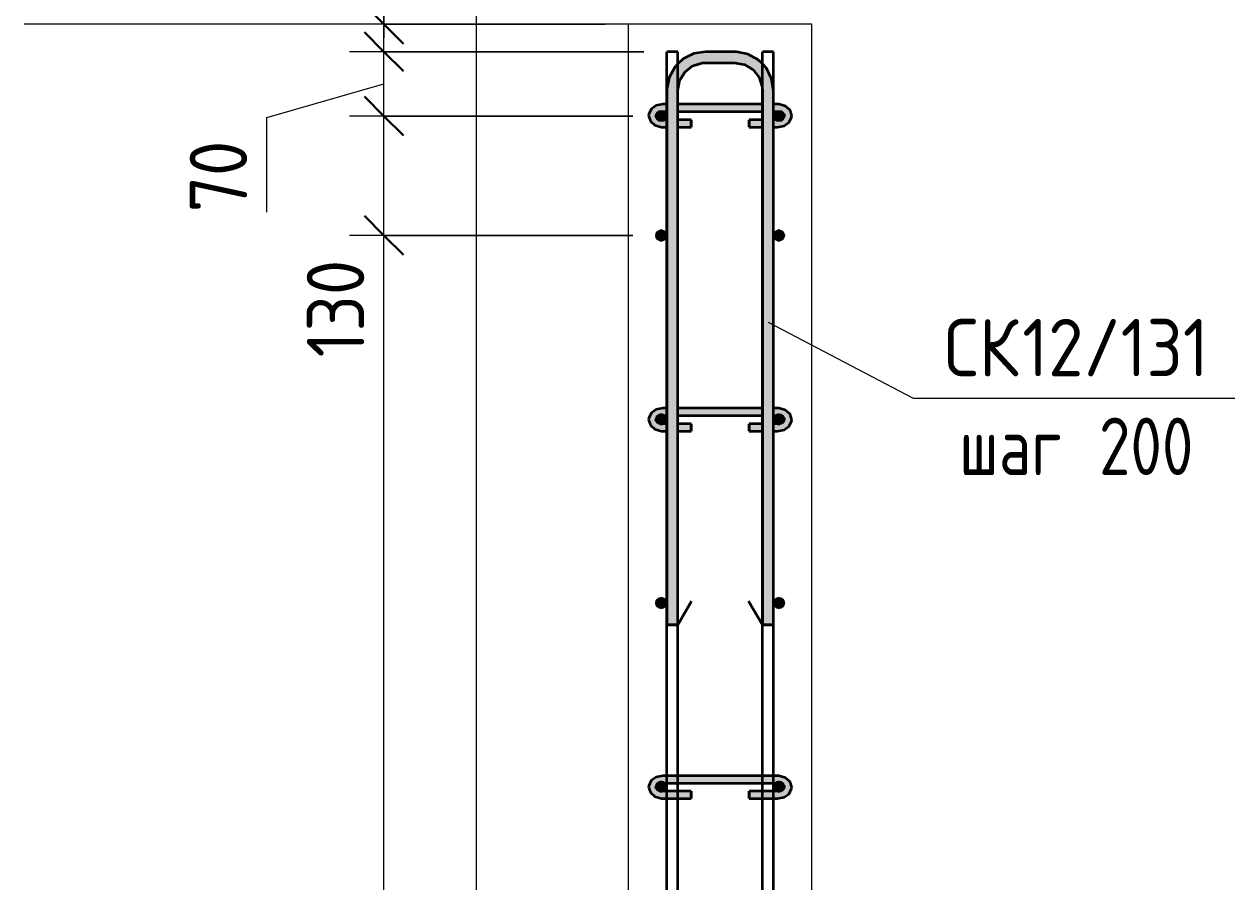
# Model space of a CAD drawing. Header units: millimetres. Extents: x 67134 to 118201, y -4983 to 13821.
# Drawn here: x 106538 to 107855, y -204 to 730 of the extents above; entities that cross this region are included whole.
import ezdxf

# ---------------------------------------------------------------- set-up
doc = ezdxf.new("R2010")
doc.units = ezdxf.units.MM
for name, color, linetype, lineweight in [('AA_Dim', 7, 'Continuous', 9), ('AA_Dim-25', 7, 'Continuous', 9), ('AA_Oformlenie', 7, 'Continuous', 9), ('AA_Vinoska', 7, 'Continuous', 9), ('AA_Visotnaya otmetka', 7, 'Continuous', 9), ('AF_Stena_Опалубка', 253, 'Continuous', 20), ('KR_Armatura', 7, 'Continuous', 20), ('KR_Armatura_Tonkie', 7, 'Continuous', 20)]:
    doc.layers.add(name, color=color, linetype=linetype, lineweight=lineweight)
doc.styles.add('ISOCPEUR_7', font='isocpeur.TTF', dxfattribs={"width": 0.9, "height": 62.5})
doc.styles.add('ISOCPEUR_8', font='isocpeur.TTF', dxfattribs={"width": 0.8, "height": 62.5})
doc.dimstyles.new('00_Точн_3_знака__прозр__2', dxfattribs={"dimscale": 304.8, "dimtxt": 62.672186, "dimasz": 0.139436, "dimexe": 0.123031, "dimexo": 0.082021, "dimgap": 0.008202, "dimtad": 1, "dimdec": 3, "dimrnd": 0.001, "dimdsep": 46, "dimtxsty": 'ISOCPEUR_7', "dimblk1": 'OBLIQUE', "dimblk2": 'OBLIQUE', "dimsah": 1, "dimcen": 0.09, "dimdle": 0.123031, "dimazin": 0, "dimtfac": 1, "dimtdec": 4, "dimtix": 1, "dimtmove": 1, "dimatfit": 3, "dimfxl": 1, "dimtvp": 1, "dimtolj": 1, "dimtzin": 0, "dimlwd": 18, "dimlwe": 18, "dimarcsym": 2})
doc.dimstyles.new('00_Точн_3_знака__прозр__3', dxfattribs={"dimscale": 304.8, "dimtxt": 62.672186, "dimasz": 0.139436, "dimexe": 0.123031, "dimexo": 0.082021, "dimgap": 0.008202, "dimtad": 1, "dimdec": 3, "dimrnd": 0.001, "dimdsep": 46, "dimtxsty": 'ISOCPEUR_7', "dimblk1": 'OBLIQUE', "dimblk2": 'OBLIQUE', "dimsah": 1, "dimcen": 0.09, "dimdle": 0.123031, "dimazin": 0, "dimtfac": 1, "dimtdec": 4, "dimtix": 1, "dimtmove": 0, "dimatfit": 3, "dimfxl": 1, "dimtvp": 1, "dimtolj": 1, "dimtzin": 0, "dimlwd": 18, "dimlwe": 18, "dimarcsym": 2})

# ---------------------------------------------------------------- blocks, each defined once
blk = doc.blocks.new('350_Стержень П торец СК-СГ _НесАрм_РабПлоск_ - 350_Стержень П торец СК-СГ _НесАрм_РабПлоск_-V4-1-1 Армирование')
at = {"layer": 'KR_Armatura_Tonkie', "lineweight": 35}
for p, q in [((-73339.1, 700), (-73371.1, 700)), ((-73383.5, 685), (-73376, 687.3)), ((-73371.1, 688), (-73339.1, 688)), ((-73339.1, 688), (-73329.5, 686.3)), ((-73327, 685.2), (-73320.5, 681.3)), ((-73398.3, 670), (-73394.3, 676.5)), ((-73392.9, 678.4), (-73385.4, 684.3)), ((-73318.7, 679.9), (-73312.8, 672.3)), ((-73401.1, 658), (-73399.3, 667.5)), ((-73312, 670.5), (-73309.8, 663.1)), ((-73413.1, 658), (-73413.1, 643)), ((-73401.1, 642.9), (-73401.1, 658)), ((-73309.1, 658), (-73309.1, 643)), ((-73297.1, 643), (-73297.1, 658)), ((-73413.1, 635), (-73413.1, 626)), ((-73401.1, 626), (-73401.1, 635)), ((-73309.1, 635), (-73309.1, 626)), ((-73297.1, 626), (-73297.1, 635)), ((-73413.1, 618), (-73413.1, 312)), ((-73401.1, 312), (-73401.1, 618)), ((-73309.1, 618), (-73309.1, 312)), ((-73297.1, 312), (-73297.1, 618)), ((-73413.1, 304), (-73413.1, 295)), ((-73401.1, 295), (-73401.1, 304)), ((-73309.1, 304), (-73309.1, 295)), ((-73297.1, 295), (-73297.1, 304)), ((-73413.1, 287), (-73413.1, 76.1)), ((-73401.1, 76.1), (-73401.1, 287)), ((-73309.1, 287), (-73309.1, 76.1)), ((-73297.1, 76.1), (-73297.1, 287)), ((-73401.3, 76.1), (-73412.9, 76.1)), ((-73297.3, 76.1), (-73308.9, 76.1))]:
    blk.add_line(p, q, dxfattribs=at)
at = {"layer": 'KR_Armatura_Tonkie', "lineweight": 35, "flags": 128}
for points in [[(-73334.7, 699.4), (-73337.5, 700), (-73339.1, 700)], [(-73393.7, 693.1), (-73395.3, 692.3), (-73397.3, 690.3)], [(-73382.9, 698.2), (-73383.7, 698), (-73386.3, 696.8)], [(-73322.3, 696.1), (-73324.9, 697.5), (-73326.4, 697.8)], [(-73312, 689.7), (-73313.6, 691.4), (-73315.6, 692.5)], [(-73409.2, 674.7), (-73410.6, 672.1), (-73410.9, 670.6)], [(-73402.8, 685.1), (-73404.5, 683.4), (-73405.6, 681.4)], [(-73304, 680.7), (-73304.7, 682.2), (-73306.7, 684.3)], [(-73298.9, 669.8), (-73299, 670.7), (-73300.4, 673.4)], [(-73412.5, 662.4), (-73413, 659.5), (-73413.1, 658)]]:
    blk.add_lwpolyline(points, dxfattribs=at)
blk = doc.blocks.new('350_Стержень П торец СК-СГ _НесАрм_РабПлоск_ - 350_Стержень П торец СК-СГ _НесАрм_РабПлоск_-V6-1-1 Армирование')
at = {"layer": 'KR_Armatura_Tonkie', "lineweight": 35}
for points in [[(-73407.1, 658), (-73401.1, 658), (-73399.8, 666.3), (-73397, 673), (-73392.3, 679.2), (-73386.1, 684), (-73378.8, 687), (-73371.1, 688.2), (-73371.1, 700), (-73381.9, 698.6), (-73392.1, 694.4), (-73401.1, 687.2), (-73407.6, 678.5), (-73411.6, 668.9), (-73412.9, 658), (-73408.6, 658)], [(-73371.1, 688), (-73339.1, 688.2), (-73339.1, 700), (-73371.1, 699.8), (-73371.1, 688.1)], [(-73308.9, 658), (-73297.1, 658), (-73298.5, 668.9), (-73302.7, 679), (-73309.4, 687.7), (-73318.1, 694.4), (-73329.3, 698.7), (-73339.1, 699.8), (-73339.1, 688), (-73330.8, 686.8), (-73324.1, 684), (-73317.8, 679.2), (-73313.1, 673), (-73310.1, 665.8), (-73309.1, 658)], [(-73407.1, 76.1), (-73401.1, 76.1), (-73401.3, 658), (-73413.1, 658), (-73412.9, 76.1), (-73408.6, 76.1)], [(-73303.1, 76.1), (-73297.1, 76.1), (-73297.3, 658), (-73309.1, 658), (-73308.9, 76.1), (-73304.6, 76.1)]]:
    blk.add_hatch(color=256, dxfattribs=at).paths.add_polyline_path(points)
for p, q in [((-73339.1, 700), (-73371.1, 700)), ((-73371.1, 688), (-73339.1, 688)), ((-73413.1, 658), (-73413.1, 76.1)), ((-73401.1, 76.1), (-73401.1, 658)), ((-73309.1, 658), (-73309.1, 76.1)), ((-73297.1, 76.1), (-73297.1, 658)), ((-73401.1, 76.1), (-73386.1, 102.1)), ((-73309.1, 76.1), (-73324.1, 102.1)), ((-73401.1, 76.1), (-73413.1, 76.1)), ((-73412.9, 76.1), (-73401.3, 76.1)), ((-73297.1, 76.1), (-73309.1, 76.1)), ((-73308.9, 76.1), (-73297.3, 76.1))]:
    blk.add_line(p, q, dxfattribs=at)
at = {"layer": 'KR_Armatura_Tonkie', "lineweight": 35, "flags": 128}
for points in [[(-73371.1, 700), (-73383.7, 698), (-73395.3, 692.3), (-73401.1, 686.7)], [(-73309.1, 686.7), (-73313.6, 691.4), (-73324.9, 697.5), (-73337.5, 700), (-73339.1, 700)], [(-73401.1, 686.7), (-73404.5, 683.4), (-73410.6, 672.1), (-73413, 659.5), (-73413.1, 658)], [(-73401.1, 658), (-73399.1, 668.7), (-73393.5, 677.9), (-73385, 684.6), (-73374.6, 687.8), (-73371.1, 688)], [(-73339.1, 688), (-73328.4, 686), (-73319.1, 680.4), (-73312.5, 671.9), (-73309.3, 661.5), (-73309.1, 658)], [(-73297.1, 658), (-73299, 670.7), (-73304.7, 682.2), (-73309.1, 686.7)]]:
    blk.add_lwpolyline(points, dxfattribs=at)
blk = doc.blocks.new('261_Шпилька массив _НесАрм_РабПлоск_ - 8 А240-4097123-1-1 Армирование')
at = {"layer": 'KR_Armatura_Tonkie', "lineweight": 35}
for points in [[(-73416.9, 619.2), (-73416.9, 626), (-73423.1, 627.4), (-73424.4, 629.2), (-73424.9, 630.5), (-73423.5, 633.6), (-73420.9, 635.4), (-73416.9, 636.1), (-73416.9, 643), (-73423, 642), (-73425.8, 640.6), (-73429.4, 637.6), (-73431.7, 634.8), (-73432.9, 630.5), (-73431.7, 626.2), (-73428.2, 622.5), (-73422.8, 620), (-73420.8, 619.7)], [(-73293.1, 619.2), (-73286.9, 620), (-73281.7, 622.5), (-73278.3, 626.2), (-73277.1, 630.5), (-73278.3, 634.8), (-73280.7, 638.4), (-73285.5, 641.5), (-73293.1, 642.8), (-73293.1, 636.1), (-73289.1, 635.4), (-73286.1, 633.3), (-73285.1, 630.3), (-73285.7, 628.9), (-73287.6, 627.3), (-73293.1, 625.9), (-73293.1, 620)], [(-73416.9, 288.2), (-73416.9, 295), (-73423.1, 296.5), (-73424.4, 298.2), (-73424.9, 299.5), (-73423.8, 302.3), (-73420.9, 304.4), (-73416.9, 305.2), (-73416.9, 312), (-73423, 311), (-73425.8, 309.7), (-73429.4, 306.6), (-73431.7, 303.8), (-73432.9, 299.5), (-73431.7, 295.2), (-73428.2, 291.5), (-73422.8, 289), (-73420.8, 288.7)], [(-73293.1, 288.2), (-73286.9, 289.1), (-73281.7, 291.5), (-73278.3, 295.2), (-73277.1, 299.5), (-73278.3, 303.8), (-73280.7, 307.4), (-73285.5, 310.5), (-73293.1, 311.9), (-73293.1, 305.2), (-73289.1, 304.4), (-73286.1, 302.3), (-73285.1, 299.3), (-73285.7, 297.9), (-73287.6, 296.3), (-73293.1, 294.9), (-73293.1, 289)], [(-73416.9, -111.8), (-73416.9, -105), (-73423.1, -103.5), (-73424.4, -101.8), (-73424.9, -100.5), (-73423.8, -97.7), (-73420.9, -95.6), (-73416.9, -94.8), (-73416.9, -88), (-73423, -89), (-73426, -90.5), (-73429.4, -93.4), (-73431.7, -96.2), (-73432.9, -100.5), (-73431.3, -105.3), (-73428.2, -108.5), (-73422.8, -111), (-73420.8, -111.3)], [(-73309.1, -94.8), (-73293.1, -94.8), (-73293.1, -88), (-73416.9, -88.1), (-73416.9, -94.8), (-73329.3, -94.8)], [(-73293.1, -111.8), (-73286.9, -110.9), (-73281.7, -108.5), (-73278.3, -104.8), (-73277.1, -100.5), (-73278.3, -96.2), (-73280.7, -92.6), (-73285.5, -89.5), (-73293.1, -88.1), (-73293.1, -94.8), (-73289.1, -95.6), (-73286.1, -97.7), (-73285.1, -100.7), (-73285.7, -102.1), (-73287.6, -103.7), (-73293.1, -105.3), (-73293.1, -111)], [(-73297.1, -96), (-73293.1, -95.9), (-73293.1, -94.8), (-73416.9, -94.8), (-73416.9, -96), (-73300.8, -96)], [(-73386.6, -111.8), (-73386.6, -105), (-73416.9, -105.1), (-73416.9, -111.8), (-73401.1, -111.8)], [(-73309.1, -111.8), (-73293.1, -111.8), (-73293.1, -105), (-73323.4, -105.1), (-73323.4, -111.8)], [(-73401.1, -113), (-73386.6, -112.8), (-73386.6, -111.8), (-73416.9, -111.8), (-73416.9, -113), (-73413.1, -113)], [(-73297.1, -113), (-73293.1, -112.8), (-73293.1, -111.8), (-73323.4, -111.8), (-73323.4, -113), (-73300.8, -113)]]:
    blk.add_hatch(color=256, dxfattribs=at).paths.add_polyline_path(points)
h = blk.add_hatch(color=256, dxfattribs=at)
h.paths.add_polyline_path([(-73416.9, 618), (-73416.9, 619.2), (-73423, 620), (-73428.2, 622.5), (-73428.9, 622.8), (-73424.4, 619.6), (-73422, 618.8), (-73420.3, 618.5)])
h.paths.add_polyline_path([(-73424.3, 631.9), (-73422.9, 633.6), (-73416.9, 635.1), (-73416.9, 636.1), (-73420.9, 635.4), (-73423.8, 633.3), (-73424.1, 632.7)])
h = blk.add_hatch(color=256, dxfattribs=at)
h.paths.add_polyline_path([(-73401.1, 636.1), (-73309.1, 636.2), (-73309.1, 643), (-73401.1, 642.8), (-73401.1, 636.9)])
h.paths.add_polyline_path([(-73416.9, 636.1), (-73413.1, 636.1), (-73413.1, 643), (-73416.9, 642.8), (-73416.9, 637)])
h.paths.add_polyline_path([(-73297.1, 636.1), (-73293.1, 636.1), (-73293.1, 643), (-73297.1, 642.8), (-73297.1, 636.2)])
h = blk.add_hatch(color=256, dxfattribs=at)
h.paths.add_polyline_path([(-73386.3, 635), (-73309.1, 635.2), (-73309.1, 636.1), (-73401.1, 636.1), (-73401.1, 635)])
h.paths.add_polyline_path([(-73293.1, 635), (-73293.1, 636.1), (-73297.1, 636.1), (-73297.1, 635)])
h.paths.add_polyline_path([(-73416.9, 635), (-73413.1, 635.1), (-73413.1, 636.1), (-73416.9, 636.1), (-73416.9, 635.1)])
h = blk.add_hatch(color=256, dxfattribs=at)
h.paths.add_polyline_path([(-73293.1, 618), (-73285.5, 619.5), (-73280.7, 622.6), (-73278.3, 626.2), (-73281.7, 622.5), (-73286.9, 620), (-73293.1, 619.2), (-73293.1, 618.1)])
h.paths.add_polyline_path([(-73285.8, 632.4), (-73286.5, 633.6), (-73289.7, 635.5), (-73293.1, 636.1), (-73293.1, 635), (-73292.4, 634.9), (-73286, 632.5)])
h = blk.add_hatch(color=256, dxfattribs=at)
h.paths.add_polyline_path([(-73401.1, 619.2), (-73386.6, 619.2), (-73386.6, 626), (-73401.1, 625.9), (-73401.1, 619.6)])
h.paths.add_polyline_path([(-73413.1, 619.2), (-73413.1, 626), (-73416.9, 625.9), (-73416.9, 619.2), (-73414.8, 619.2)])
h = blk.add_hatch(color=256, dxfattribs=at)
h.paths.add_polyline_path([(-73297.1, 619.2), (-73293.1, 619.2), (-73293.1, 626), (-73297.1, 625.8), (-73297.1, 619.9)])
h.paths.add_polyline_path([(-73323.4, 619.2), (-73309.1, 619.2), (-73309.1, 626), (-73323.4, 625.9), (-73323.4, 620)])
h = blk.add_hatch(color=256, dxfattribs=at)
h.paths.add_polyline_path([(-73414.8, 618), (-73413.1, 618.2), (-73413.1, 619.2), (-73416.9, 619.2), (-73416.9, 618)])
h.paths.add_polyline_path([(-73401.1, 618), (-73386.6, 618.1), (-73386.6, 619.2), (-73401.1, 619.2), (-73401.1, 618.1)])
h = blk.add_hatch(color=256, dxfattribs=at)
h.paths.add_polyline_path([(-73297.1, 618), (-73293.1, 618.1), (-73293.1, 619.2), (-73297.1, 619.1), (-73297.1, 618.1)])
h.paths.add_polyline_path([(-73309.1, 618), (-73309.1, 619.2), (-73323.4, 619.2), (-73323.4, 618)])
h = blk.add_hatch(color=256, dxfattribs=at)
h.paths.add_polyline_path([(-73416.9, 287), (-73416.9, 288.2), (-73423, 289.1), (-73428.2, 291.5), (-73428.9, 291.9), (-73424.4, 288.7), (-73423, 288), (-73420.3, 287.6)])
h.paths.add_polyline_path([(-73424.3, 301), (-73423.1, 302.6), (-73416.9, 304.1), (-73416.9, 305.2), (-73420.9, 304.4), (-73423.8, 302.3), (-73424.1, 301.7)])
h = blk.add_hatch(color=256, dxfattribs=at)
h.paths.add_polyline_path([(-73309.1, 305.2), (-73309.1, 312), (-73401.1, 311.8), (-73401.1, 305.2), (-73329.3, 305.2)])
h.paths.add_polyline_path([(-73297.1, 305.2), (-73293.1, 305.2), (-73293.1, 312), (-73297.1, 311.9), (-73297.1, 305.2)])
h.paths.add_polyline_path([(-73416.9, 305.2), (-73413.1, 305.2), (-73413.1, 312), (-73416.9, 311.9), (-73416.9, 306)])
h = blk.add_hatch(color=256, dxfattribs=at)
h.paths.add_polyline_path([(-73386.3, 304), (-73309.1, 304.2), (-73309.1, 305.2), (-73401.1, 305.1), (-73401.1, 304)])
h.paths.add_polyline_path([(-73293.1, 304), (-73293.1, 305.2), (-73297.1, 305.2), (-73297.1, 304)])
h.paths.add_polyline_path([(-73416.9, 304), (-73413.1, 304.1), (-73413.1, 305.2), (-73416.9, 305.2), (-73416.9, 304.1)])
h = blk.add_hatch(color=256, dxfattribs=at)
h.paths.add_polyline_path([(-73293.1, 287), (-73285.5, 288.5), (-73280.7, 291.6), (-73278.3, 295.2), (-73281.7, 291.5), (-73287.2, 289), (-73293.1, 288.2), (-73293.1, 287.2)])
h.paths.add_polyline_path([(-73285.8, 301.4), (-73286.1, 302.3), (-73289.7, 304.5), (-73293.1, 305.2), (-73293.1, 304), (-73292.4, 303.9), (-73286.1, 301.5)])
h = blk.add_hatch(color=256, dxfattribs=at)
h.paths.add_polyline_path([(-73386.6, 288.2), (-73386.6, 295), (-73401.1, 294.9), (-73401.1, 288.2)])
h.paths.add_polyline_path([(-73414.8, 288.2), (-73413.1, 288.3), (-73413.1, 295), (-73416.9, 294.9), (-73416.9, 288.2)])
h = blk.add_hatch(color=256, dxfattribs=at)
h.paths.add_polyline_path([(-73293.1, 288.2), (-73293.1, 295), (-73297.1, 294.8), (-73297.1, 288.2)])
h.paths.add_polyline_path([(-73309.1, 288.2), (-73309.1, 295), (-73323.4, 294.9), (-73323.4, 288.2)])
h = blk.add_hatch(color=256, dxfattribs=at)
h.paths.add_polyline_path([(-73414.8, 287), (-73413.1, 287.2), (-73413.1, 288.2), (-73416.9, 288.2), (-73416.9, 287)])
h.paths.add_polyline_path([(-73386.6, 287), (-73386.6, 288.2), (-73401.1, 288.2), (-73401.1, 287)])
h = blk.add_hatch(color=256, dxfattribs=at)
h.paths.add_polyline_path([(-73323.4, 287), (-73309.1, 287.2), (-73309.1, 288.2), (-73323.4, 288.2), (-73323.4, 287.2)])
h.paths.add_polyline_path([(-73293.1, 287), (-73293.1, 288.2), (-73297.1, 288.1), (-73297.1, 287)])
h = blk.add_hatch(color=256, dxfattribs=at)
h.paths.add_polyline_path([(-73416.9, -113), (-73416.9, -111.8), (-73423, -110.9), (-73428.2, -108.5), (-73428.9, -108.1), (-73424.4, -111.3), (-73423, -112), (-73420.3, -112.4)])
h.paths.add_polyline_path([(-73424.3, -99), (-73423.1, -97.4), (-73416.9, -95.9), (-73416.9, -94.8), (-73420.9, -95.6), (-73423.8, -97.7), (-73424.1, -98.3)])
h = blk.add_hatch(color=256, dxfattribs=at)
h.paths.add_polyline_path([(-73293.1, -113), (-73285.5, -111.5), (-73280.7, -108.4), (-73278.7, -105.3), (-73281.7, -108.5), (-73287.2, -111), (-73293.1, -111.8), (-73293.1, -112.8)])
h.paths.add_polyline_path([(-73285.8, -98.6), (-73286.1, -97.7), (-73289.7, -95.5), (-73293.1, -94.8), (-73293.1, -96), (-73292.4, -96.1), (-73286.1, -98.5)])
for p, q in [((-73413.1, 643), (-73416.9, 643)), ((-73416.9, 635), (-73413.1, 635)), ((-73309.1, 643), (-73401.1, 643)), ((-73401.1, 635), (-73309.1, 635)), ((-73293.1, 643), (-73297.1, 643)), ((-73297.1, 635), (-73293.1, 635)), ((-73413.1, 626), (-73416.9, 626)), ((-73386.6, 626), (-73401.1, 626)), ((-73386.6, 626), (-73386.6, 619.2)), ((-73386.6, 624.8), (-73386.6, 625.9)), ((-73386.6, 618.8), (-73386.6, 624.8)), ((-73309.1, 626), (-73323.4, 626)), ((-73323.4, 619.2), (-73323.4, 626)), ((-73323.4, 625.9), (-73323.4, 624.8)), ((-73323.4, 624.8), (-73323.4, 618.8)), ((-73293.1, 626), (-73297.1, 626)), ((-73416.9, 618), (-73413.1, 618)), ((-73401.1, 618), (-73386.6, 618)), ((-73386.6, 619.2), (-73386.6, 618)), ((-73386.6, 618.1), (-73386.6, 618.5)), ((-73323.4, 618), (-73323.4, 619.2)), ((-73323.4, 618.5), (-73323.4, 618.1)), ((-73323.4, 618), (-73309.1, 618)), ((-73297.1, 618), (-73293.1, 618)), ((-73413.1, 312), (-73416.9, 312)), ((-73416.9, 304), (-73413.1, 304)), ((-73309.1, 312), (-73401.1, 312)), ((-73401.1, 304), (-73309.1, 304)), ((-73293.1, 312), (-73297.1, 312)), ((-73297.1, 304), (-73293.1, 304)), ((-73413.1, 295), (-73416.9, 295)), ((-73386.6, 295), (-73401.1, 295)), ((-73386.6, 295), (-73386.6, 288.2)), ((-73386.6, 293.8), (-73386.6, 294.9)), ((-73386.6, 287.2), (-73386.6, 293.7)), ((-73309.1, 295), (-73323.4, 295)), ((-73323.4, 288.2), (-73323.4, 295)), ((-73323.4, 294.9), (-73323.4, 293.8)), ((-73323.4, 293.7), (-73323.4, 287.2)), ((-73293.1, 295), (-73297.1, 295)), ((-73416.9, 287), (-73413.1, 287)), ((-73401.1, 287), (-73386.6, 287)), ((-73386.6, 288.2), (-73386.6, 287)), ((-73323.4, 287), (-73323.4, 288.2)), ((-73323.4, 287), (-73309.1, 287)), ((-73297.1, 287), (-73293.1, 287)), ((-73413.1, -88), (-73416.9, -88)), ((-73401.1, -88), (-73413.1, -88)), ((-73309.1, -88), (-73401.1, -88)), ((-73297.1, -88), (-73309.1, -88)), ((-73293.1, -88), (-73297.1, -88)), ((-73416.9, -96), (-73413.1, -96)), ((-73413.1, -105), (-73416.9, -105)), ((-73413.1, -96), (-73401.1, -96)), ((-73401.1, -105), (-73413.1, -105)), ((-73401.1, -96), (-73309.1, -96)), ((-73386.6, -105), (-73401.1, -105)), ((-73386.6, -105), (-73386.6, -111.8)), ((-73386.6, -106.2), (-73386.6, -105.1)), ((-73309.1, -105), (-73323.4, -105)), ((-73323.4, -111.8), (-73323.4, -105)), ((-73323.4, -105.1), (-73323.4, -106.2)), ((-73309.1, -96), (-73297.1, -96)), ((-73297.1, -105), (-73309.1, -105)), ((-73297.1, -96), (-73293.1, -96)), ((-73293.1, -105), (-73297.1, -105)), ((-73416.9, -113), (-73413.1, -113)), ((-73413.1, -113), (-73401.1, -113)), ((-73401.1, -113), (-73386.6, -113)), ((-73386.6, -112.8), (-73386.6, -106.2)), ((-73386.6, -111.8), (-73386.6, -113)), ((-73323.4, -106.2), (-73323.4, -112.8)), ((-73323.4, -113), (-73323.4, -111.8)), ((-73323.4, -113), (-73309.1, -113)), ((-73309.1, -113), (-73297.1, -113)), ((-73297.1, -113), (-73293.1, -113))]:
    blk.add_line(p, q, dxfattribs=at)
at = {"layer": 'KR_Armatura_Tonkie', "lineweight": 35, "flags": 128}
for points in [[(-73416.9, 643), (-73424.5, 641.5), (-73430.1, 637.6), (-73432.8, 632), (-73432.9, 630.5)], [(-73424.9, 630.5), (-73423.9, 632.5), (-73420.2, 634.5), (-73416.9, 635)], [(-73277.1, 630.5), (-73278.9, 636.4), (-73283.9, 640.8), (-73291.2, 642.9), (-73293.1, 643)], [(-73293.1, 635), (-73288, 633.9), (-73285.4, 631.6), (-73285.1, 630.5)], [(-73432.9, 630.5), (-73431, 624.6), (-73426, 620.2), (-73418.8, 618.1), (-73416.9, 618)], [(-73416.9, 626), (-73421.9, 627.1), (-73424.6, 629.3), (-73424.9, 630.5)], [(-73293.1, 618), (-73285.5, 619.5), (-73279.9, 623.4), (-73277.2, 628.9), (-73277.1, 630.5)], [(-73285.1, 630.5), (-73286, 628.5), (-73289.8, 626.4), (-73293.1, 626)], [(-73416.9, 312), (-73424.5, 310.5), (-73430.1, 306.6), (-73432.8, 301.1), (-73432.9, 299.5)], [(-73424.9, 299.5), (-73423.9, 301.5), (-73420.2, 303.6), (-73416.9, 304)], [(-73277.1, 299.5), (-73278.9, 305.4), (-73283.9, 309.8), (-73291.2, 311.9), (-73293.1, 312)], [(-73293.1, 304), (-73288, 302.9), (-73285.4, 300.7), (-73285.1, 299.5)], [(-73432.9, 299.5), (-73431, 293.6), (-73426, 289.2), (-73418.8, 287.1), (-73416.9, 287)], [(-73416.9, 295), (-73421.9, 296.1), (-73424.6, 298.3), (-73424.9, 299.5)], [(-73293.1, 287), (-73285.5, 288.5), (-73279.9, 292.4), (-73277.2, 297.9), (-73277.1, 299.5)], [(-73285.1, 299.5), (-73286, 297.5), (-73289.8, 295.5), (-73293.1, 295)], [(-73416.9, -88), (-73424.5, -89.5), (-73430.1, -93.4), (-73432.8, -98.9), (-73432.9, -100.5)], [(-73277.1, -100.5), (-73278.9, -94.6), (-73283.9, -90.2), (-73291.2, -88.1), (-73293.1, -88)], [(-73432.9, -100.5), (-73431, -106.4), (-73426, -110.8), (-73418.8, -112.9), (-73416.9, -113)], [(-73424.9, -100.5), (-73423.9, -98.5), (-73420.2, -96.4), (-73416.9, -96)], [(-73416.9, -105), (-73421.9, -103.9), (-73424.6, -101.7), (-73424.9, -100.5)], [(-73293.1, -96), (-73288, -97.1), (-73285.4, -99.3), (-73285.1, -100.5)], [(-73293.1, -113), (-73285.5, -111.5), (-73279.9, -107.6), (-73277.2, -102.1), (-73277.1, -100.5)], [(-73285.1, -100.5), (-73286, -102.5), (-73289.8, -104.5), (-73293.1, -105)]]:
    blk.add_lwpolyline(points, dxfattribs=at)
blk = doc.blocks.new('011_Прямоугольник обрыва _ЭлУзла_ - 011_Прямоугольник обрыва _ЭлУзла_-4122385-1-1 Армирование')
at = {"layer": 'AA_Oformlenie'}
blk.add_line((-73620.1, -1542.4), (-73620.1, 2049), dxfattribs=at)
blk = doc.blocks.new('DIMBLOCK53-1-1 Армирование')
at = {"layer": 'AA_Dim-25', "lineweight": 30}
for p, q in [((106929.2, 500), (106907.9, 521.3)), ((106929.2, 500), (106950.4, 478.8)), ((106929.2, -2900), (106907.9, -2878.8)), ((106929.2, -2900), (106950.4, -2921.2))]:
    blk.add_line(p, q, dxfattribs=at)
at = {"layer": 'AA_Dim-25', "lineweight": 18}
for p, q in [((107200, 500), (106891.7, 500)), ((106929.2, -2900), (106929.2, 500)), ((106929.2, 500), (107200, 500)), ((107328, -2900), (106891.7, -2900)), ((106929.2, -2900), (107328, -2900))]:
    blk.add_line(p, q, dxfattribs=at)
at = {"layer": 'AA_Dim-25', "color": 0, "lineweight": 18, "insert": (106845.2, -1411.1), "char_height": 62.5, "width": 506.58, "attachment_point": 1, "rotation": 90, "line_spacing_factor": 1.135194, "style": 'ISOCPEUR_7'}
blk.add_mtext('200х17=3400', dxfattribs=at)
blk = doc.blocks.new('_Oblique')
at = {"color": 0, "linetype": 'ByBlock', "lineweight": -2}
blk.add_line((-0.5, -0.5), (0.5, 0.5), dxfattribs=at)
blk = doc.blocks.new('DIMBLOCK54-1-1 Армирование')
at = {"layer": 'AA_Dim-25', "lineweight": 30}
for p, q in [((106929.2, 630), (106907.9, 651.3)), ((106929.2, 630), (106950.4, 608.8)), ((106929.2, 500), (106907.9, 521.3)), ((106929.2, 500), (106950.4, 478.8))]:
    blk.add_line(p, q, dxfattribs=at)
at = {"layer": 'AA_Dim-25', "lineweight": 18}
for p, q in [((107200, 630), (106891.7, 630)), ((106929.2, 500), (106929.2, 630)), ((106929.2, 630), (107200, 630)), ((106929.2, 497.6), (106929.2, 565)), ((107200, 500), (106891.7, 500)), ((106929.2, 500), (107200, 500)), ((106929.2, 367.3), (106929.2, 497.6))]:
    blk.add_line(p, q, dxfattribs=at)
at = {"layer": 'AA_Dim-25', "color": 0, "lineweight": 18, "insert": (106845.2, 367.3), "char_height": 62.5, "width": 126.29, "attachment_point": 1, "rotation": 90, "line_spacing_factor": 1.135194, "style": 'ISOCPEUR_7'}
blk.add_mtext('130', dxfattribs=at)
blk = doc.blocks.new('DIMBLOCK55-1-1 Армирование')
at = {"layer": 'AA_Dim-25', "lineweight": 30}
for p, q in [((106929.2, 700), (106907.9, 721.3)), ((106929.2, 700), (106950.4, 678.8)), ((106929.2, 630), (106907.9, 651.3)), ((106929.2, 630), (106950.4, 608.8))]:
    blk.add_line(p, q, dxfattribs=at)
at = {"layer": 'AA_Dim-25', "lineweight": 18}
for p, q in [((107212, 700), (106891.7, 700)), ((106929.2, 630), (106929.2, 700)), ((106929.2, 700), (107212, 700)), ((106801.7, 628.3), (106929.2, 665)), ((106801.7, 525.3), (106801.7, 628.3)), ((107200, 630), (106891.7, 630)), ((106929.2, 630), (107200, 630))]:
    blk.add_line(p, q, dxfattribs=at)
at = {"layer": 'AA_Dim-25', "color": 0, "lineweight": 18, "insert": (106717.7, 525.3), "char_height": 62.5, "width": 93.654, "attachment_point": 1, "rotation": 90, "line_spacing_factor": 1.135194, "style": 'ISOCPEUR_7'}
blk.add_mtext('70', dxfattribs=at)
blk = doc.blocks.new('DIMBLOCK56-1-1 Армирование')
at = {"layer": 'AA_Dim-25', "lineweight": 18}
for p, q in [((106929.2, 941.6), (106929.2, 736.8)), ((106929.2, 700), (106929.2, 767.5)), ((107170, 730), (106891.7, 730)), ((106929.2, 736.8), (106929.2, 715)), ((106929.2, 730), (107170, 730)), ((107212, 700), (106891.7, 700)), ((106929.2, 700), (107212, 700))]:
    blk.add_line(p, q, dxfattribs=at)
at = {"layer": 'AA_Dim-25', "lineweight": 30}
for p, q in [((106929.2, 730), (106907.9, 751.3)), ((106929.2, 730), (106950.4, 708.8)), ((106929.2, 700), (106907.9, 721.3)), ((106929.2, 700), (106950.4, 678.8))]:
    blk.add_line(p, q, dxfattribs=at)
at = {"layer": 'AA_Dim-25', "color": 0, "lineweight": 18, "insert": (106845.2, 761.8), "char_height": 62.5, "width": 215.687, "attachment_point": 1, "rotation": 90, "line_spacing_factor": 1.135194, "style": 'ISOCPEUR_7'}
blk.add_mtext('з.с.30', dxfattribs=at)
blk = doc.blocks.new('042_М_Арматуры - Диам длина поз _ Комментарий-3662934-1-1 Армирование')
at = {"layer": 'AA_Vinoska'}
blk.add_line((-72259.7, -2790.4), (-71909.7, -2790.4), dxfattribs=at)

msp = doc.modelspace()

# ---------------------------------------------------------------- hatches: boundary and pattern name
at = {"layer": 'KR_Armatura'}
h = msp.add_hatch(color=256, dxfattribs=at)
edge = h.paths.add_edge_path()
edge.add_arc((107231.0072, 630), 6, 0, 360)
for points in [[(107228.0072, 624.8038), (107234.0072, 624.8038), (107237.0072, 630), (107234.0072, 635.1962), (107228.0072, 635.1962), (107225.0072, 630)], [(107362.0072, 624.8038), (107365.0072, 630), (107362.0072, 635.1962), (107356.0072, 635.1962), (107353.0072, 630), (107356.0072, 624.8038)], [(107231.0072, 494), (107236.2033, 497), (107236.2033, 503), (107231.0072, 506), (107225.811, 503), (107225.811, 497)], [(107359.0072, 494), (107364.2033, 497), (107364.2033, 503), (107359.0072, 506), (107353.811, 503), (107353.811, 497)], [(107231.0072, 294), (107236.2033, 297), (107236.2033, 303), (107231.0072, 306), (107225.811, 303), (107225.811, 297)], [(107359.0072, 294), (107364.2033, 297), (107364.2033, 303), (107359.0072, 306), (107353.811, 303), (107353.811, 297)], [(107231.0072, 94), (107236.2033, 97), (107236.2033, 103), (107231.0072, 106), (107225.811, 103), (107225.811, 97)], [(107359.0072, 94), (107364.2033, 97), (107364.2033, 103), (107359.0072, 106), (107353.811, 103), (107353.811, 97)], [(107231.0072, -106), (107236.2033, -103), (107236.2033, -97), (107231.0072, -94), (107225.811, -97), (107225.811, -103), (107229.7516, -105.2751)], [(107359.0072, -106), (107364.2033, -103), (107364.2033, -97), (107359.0072, -94), (107353.811, -97), (107353.811, -103), (107357.7516, -105.2751)]]:
    msp.add_hatch(color=256, dxfattribs=at).paths.add_polyline_path(points)
h = msp.add_hatch(color=256, dxfattribs=at)
edge = h.paths.add_edge_path()
edge.add_arc((107359.0072, 630), 6, 0, 360)
h = msp.add_hatch(color=256, dxfattribs=at)
edge = h.paths.add_edge_path()
edge.add_arc((107231.0072, 500), 6, 0, 360)
h = msp.add_hatch(color=256, dxfattribs=at)
edge = h.paths.add_edge_path()
edge.add_arc((107359.0072, 500), 6, 0, 360)
h = msp.add_hatch(color=256, dxfattribs=at)
edge = h.paths.add_edge_path()
edge.add_arc((107231.0072, 300), 6, 0, 360)
h = msp.add_hatch(color=256, dxfattribs=at)
edge = h.paths.add_edge_path()
edge.add_arc((107359.0072, 300), 6, 0, 360)
h = msp.add_hatch(color=256, dxfattribs=at)
edge = h.paths.add_edge_path()
edge.add_arc((107231.0072, 100), 6, 0, 360)
h = msp.add_hatch(color=256, dxfattribs=at)
edge = h.paths.add_edge_path()
edge.add_arc((107359.0072, 100), 6, 0, 360)
h = msp.add_hatch(color=256, dxfattribs=at)
edge = h.paths.add_edge_path()
edge.add_arc((107231.0072, -100), 6, 0, 360)
h = msp.add_hatch(color=256, dxfattribs=at)
edge = h.paths.add_edge_path()
edge.add_arc((107359.0072, -100), 6, 0, 360)

# ---------------------------------------------------------------- linework, layer by layer
at = {"layer": 'AA_Vinoska'}
msp.add_line((107347.1837, 405.8015), (107505.1424, 322.9695), dxfattribs=at)
at = {"layer": 'AA_Visotnaya otmetka'}
for q in [(106537.6389, 730), (107284.3075, 730)]:
    msp.add_line((107284.3075, 730), q, dxfattribs=at)
at = {"layer": 'AF_Stena_Опалубка'}
for p, q in [((107195.0072, 730), (107195.0072, -2950)), ((107395.0072, 730), (107195.0072, 730)), ((107395.0072, -2942), (107395.0072, 730))]:
    msp.add_line(p, q, dxfattribs=at)
at = {"layer": 'KR_Armatura'}
for p, q in [((107228.0072, 635.1962), (107225.0072, 630)), ((107234.0072, 635.1962), (107228.0072, 635.1962)), ((107237.0072, 630), (107234.0072, 635.1962)), ((107356.0072, 635.1962), (107353.0072, 630)), ((107362.0072, 635.1962), (107356.0072, 635.1962)), ((107365.0072, 630), (107362.0072, 635.1962)), ((107225.0072, 630), (107228.0072, 624.8038)), ((107228.0072, 624.8038), (107234.0072, 624.8038)), ((107234.0072, 624.8038), (107237.0072, 630)), ((107353.0072, 630), (107356.0072, 624.8038)), ((107356.0072, 624.8038), (107362.0072, 624.8038)), ((107362.0072, 624.8038), (107365.0072, 630)), ((107231.0072, 506), (107225.811, 503)), ((107225.811, 503), (107225.811, 497)), ((107236.2033, 503), (107231.0072, 506)), ((107236.2033, 497), (107236.2033, 503)), ((107359.0072, 506), (107353.811, 503)), ((107353.811, 503), (107353.811, 497)), ((107364.2033, 503), (107359.0072, 506)), ((107364.2033, 497), (107364.2033, 503)), ((107225.811, 497), (107231.0072, 494)), ((107231.0072, 494), (107236.2033, 497)), ((107353.811, 497), (107359.0072, 494)), ((107359.0072, 494), (107364.2033, 497)), ((107231.0072, 306), (107225.811, 303)), ((107236.2033, 303), (107231.0072, 306)), ((107359.0072, 306), (107353.811, 303)), ((107364.2033, 303), (107359.0072, 306)), ((107225.811, 303), (107225.811, 297)), ((107225.811, 297), (107231.0072, 294)), ((107231.0072, 294), (107236.2033, 297)), ((107236.2033, 297), (107236.2033, 303)), ((107353.811, 303), (107353.811, 297)), ((107353.811, 297), (107359.0072, 294)), ((107359.0072, 294), (107364.2033, 297)), ((107364.2033, 297), (107364.2033, 303)), ((107231.0072, 106), (107225.811, 103)), ((107236.2033, 103), (107231.0072, 106)), ((107359.0072, 106), (107353.811, 103)), ((107364.2033, 103), (107359.0072, 106)), ((107225.811, 103), (107225.811, 97)), ((107225.811, 97), (107231.0072, 94)), ((107231.0072, 94), (107236.2033, 97)), ((107236.2033, 97), (107236.2033, 103)), ((107353.811, 103), (107353.811, 97)), ((107353.811, 97), (107359.0072, 94)), ((107359.0072, 94), (107364.2033, 97)), ((107364.2033, 97), (107364.2033, 103)), ((107231.0072, -94), (107225.811, -97)), ((107225.811, -97), (107225.811, -103)), ((107225.811, -103), (107229.7516, -105.2751)), ((107229.7516, -105.2751), (107231.0072, -106)), ((107236.2033, -97), (107231.0072, -94)), ((107231.0072, -106), (107236.2033, -103)), ((107236.2033, -103), (107236.2033, -97)), ((107359.0072, -94), (107353.811, -97)), ((107353.811, -97), (107353.811, -103)), ((107353.811, -103), (107357.7516, -105.2751)), ((107357.7516, -105.2751), (107359.0072, -106)), ((107364.2033, -97), (107359.0072, -94)), ((107359.0072, -106), (107364.2033, -103)), ((107364.2033, -103), (107364.2033, -97))]:
    msp.add_line(p, q, dxfattribs=at)
for centre in [(107231.0072, 630), (107359.0072, 630), (107231.0072, 500), (107359.0072, 500), (107231.0072, 300), (107359.0072, 300), (107231.0072, 100), (107359.0072, 100), (107231.0072, -100), (107359.0072, -100)]:
    msp.add_circle(centre, 6, dxfattribs=at)
at = {"layer": 'KR_Armatura_Tonkie', "lineweight": 35}
for p, q in [((107249.0072, 700), (107237.0072, 700)), ((107237.0072, -2942), (107237.0072, 700)), ((107249.0072, -2942), (107249.0072, 700)), ((107353.0072, 700), (107341.0072, 700)), ((107341.0072, -2942), (107341.0072, 700)), ((107353.0072, -2942), (107353.0072, 700))]:
    msp.add_line(p, q, dxfattribs=at)

# ---------------------------------------------------------------- block references
at = {"layer": 'AA_Oformlenie'}
msp.add_blockref('011_Прямоугольник обрыва _ЭлУзла_ - 011_Прямоугольник обрыва _ЭлУзла_-4122385-1-1 Армирование', (180650.0688, 0), dxfattribs=at)
at = {"layer": 'AA_Vinoska'}
msp.add_blockref('042_М_Арматуры - Диам длина поз _ Комментарий-3662934-1-1 Армирование', (179764.829, 3113.3687), dxfattribs=at)
at = {"layer": 'KR_Armatura_Tonkie', "lineweight": 35}
for name in ['350_Стержень П торец СК-СГ _НесАрм_РабПлоск_ - 350_Стержень П торец СК-СГ _НесАрм_РабПлоск_-V4-1-1 Армирование', '350_Стержень П торец СК-СГ _НесАрм_РабПлоск_ - 350_Стержень П торец СК-СГ _НесАрм_РабПлоск_-V6-1-1 Армирование', '261_Шпилька массив _НесАрм_РабПлоск_ - 8 А240-4097123-1-1 Армирование']:
    msp.add_blockref(name, (180650.0688, 0), dxfattribs=at)

# ---------------------------------------------------------------- texts
at = {"layer": 'AA_Vinoska', "char_height": 62.5, "attachment_point": 1}
for s, insert, width, style in [('СК', (107538.9709, 409.2257), 102.816422, 'ISOCPEUR_7'), ('12/131', (107623.803, 409.2257), 248.923969, 'ISOCPEUR_7'), (' 200', (107675.5688, 301.7494), 166.751, 'ISOCPEUR_8'), ('шаг', (107555.1834, 301.7494), 145.907125, 'ISOCPEUR_8')]:
    msp.add_mtext(s, dxfattribs=dict(at, insert=insert, width=width, style=style))

# ---------------------------------------------------------------- dimensions: what is measured, and where the dimension line sits
at = {"layer": 'AA_Dim', "lineweight": 18}
for base, p1, p2, override, picture, middle in [((106929.1639, 730), (107237.0072, 700), (107195.0072, 730), {"dimpost": 'з.с.<>', "dimfxl": 51.613952}, 'DIMBLOCK56-1-1 Армирование', (106886.9107, 869.6815)), ((106929.1639, 700), (107225.0072, 630), (107237.0072, 700), {"dimpost": '<>', "dimfxl": 71.021124}, 'DIMBLOCK55-1-1 Армирование', (106759.4107, 572.1199)), ((106929.1639, 630), (107225.0072, 500), (107225.0072, 630), {"dimpost": '<>', "dimfxl": 130}, 'DIMBLOCK54-1-1 Армирование', (106886.9107, 430.4626))]:
    dim = msp.add_linear_dim(base=base, p1=p1, p2=p2, angle=90, dimstyle='00_Точн_3_знака__прозр__2', override=override, dxfattribs=at)
    dim.commit()
    dim.dimension.update_dxf_attribs({"geometry": picture, "text_midpoint": middle, "dimtype": 160, "text_rotation": 90})
dim = msp.add_linear_dim(base=(106929.1639, 500), p1=(107353.0072, -2900), p2=(107225.0072, 500), angle=90, dimstyle='00_Точн_3_знака__прозр__3', override={"dimpost": '200х17=<>', "dimfxl": 3402.408559}, dxfattribs=at)
dim.commit()
dim.dimension.update_dxf_attribs({"geometry": 'DIMBLOCK53-1-1 Армирование', "text_midpoint": (106895.4139, -1200)})

doc.saveas('drawing.dxf')
